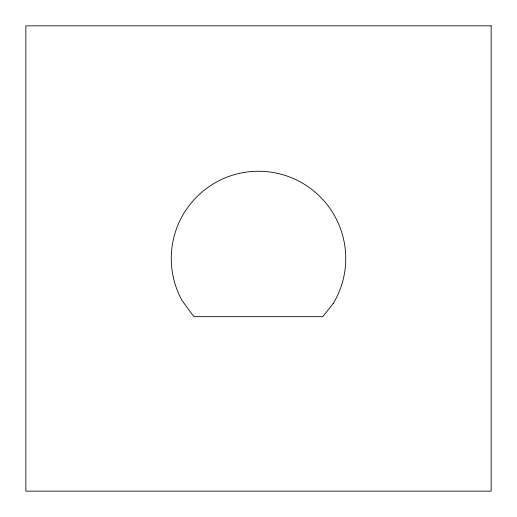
<?xml version="1.0" encoding="UTF-8"?>
<svg xmlns="http://www.w3.org/2000/svg" width="517" height="517" viewBox="0 0 517 517"><rect width="100%" height="100%" fill="white"/><g stroke="black" fill="none" stroke-linecap="round" stroke-linejoin="round"><path stroke-width="0.78" d="M333.142 303.666L322.737 316.663L193.901 316.663L182.062 300.558A87.244 87.244 0 0 1 260.297 171.276A87.244 87.244 0 0 1 333.142 303.666M491.15 25.85L25.85 25.85L25.85 491.15L491.15 491.15L491.15 25.85"/></g></svg>
